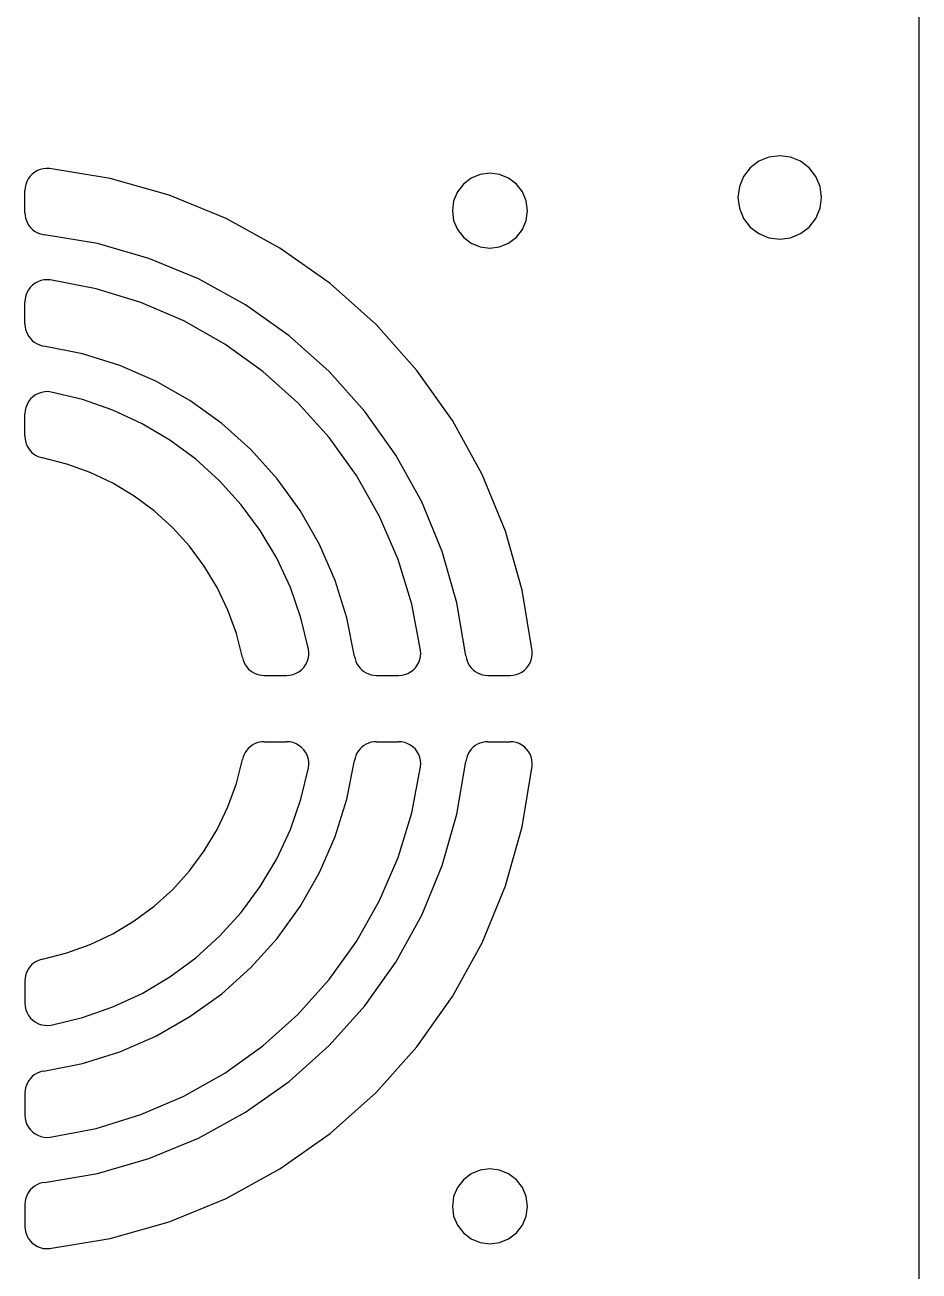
# Model space of a CAD drawing. Extents: x -1267 to 2080, y -21 to 4009.
# Drawn here: x -656.9 to -592.7, y 1481.2 to 1570.7 of the extents above; entities that cross this region are included whole.
import ezdxf

# ---------------------------------------------------------------- set-up
doc = ezdxf.new("R2010")
doc.units = 0
doc.layers.add('Layer0', color=7, linetype='Continuous', true_color=0xffffff)

msp = doc.modelspace()

# ---------------------------------------------------------------- linework, layer by layer
at = {"layer": 'Layer0'}
for p, q in [((-592.741, 1328.827, 0.045), (-592.741, 1977.827, 0.045)), ((-604.241, 1560.925, 0.045), (-604.862, 1560.448, 0.045)), ((-603.517, 1561.225, 0.045), (-604.241, 1560.925, 0.045)), ((-602.741, 1561.327, 0.045), (-603.517, 1561.225, 0.045)), ((-601.964, 1561.225, 0.045), (-602.741, 1561.327, 0.045)), ((-601.241, 1560.925, 0.045), (-601.964, 1561.225, 0.045)), ((-600.619, 1560.448, 0.045), (-601.241, 1560.925, 0.045)), ((-656.537, 1559.85, 0.045), (-656.668, 1559.671, 0.045)), ((-656.383, 1560.01, 0.045), (-656.537, 1559.85, 0.045)), ((-656.208, 1560.146, 0.045), (-656.383, 1560.01, 0.045)), ((-656.016, 1560.257, 0.045), (-656.208, 1560.146, 0.045)), ((-655.81, 1560.34, 0.045), (-656.016, 1560.257, 0.045)), ((-655.595, 1560.393, 0.045), (-655.81, 1560.34, 0.045)), ((-655.375, 1560.416, 0.045), (-655.595, 1560.393, 0.045)), ((-655.153, 1560.408, 0.045), (-655.375, 1560.416, 0.045)), ((-650.8, 1559.692, 0.045), (-655.153, 1560.408, 0.045)), ((-624.237, 1559.979, 0.045), (-624.887, 1559.71, 0.045)), ((-623.54, 1560.07, 0.045), (-624.237, 1559.979, 0.045)), ((-622.844, 1559.979, 0.045), (-623.54, 1560.07, 0.045)), ((-622.194, 1559.71, 0.045), (-622.844, 1559.979, 0.045)), ((-605.339, 1559.827, 0.045), (-605.639, 1559.104, 0.045)), ((-604.862, 1560.448, 0.045), (-605.339, 1559.827, 0.045)), ((-600.143, 1559.827, 0.045), (-600.619, 1560.448, 0.045)), ((-599.843, 1559.104, 0.045), (-600.143, 1559.827, 0.045)), ((-656.894, 1559.05, 0.045), (-656.909, 1558.829, 0.045)), ((-656.848, 1559.267, 0.045), (-656.894, 1559.05, 0.045)), ((-656.772, 1559.476, 0.045), (-656.848, 1559.267, 0.045)), ((-656.668, 1559.671, 0.045), (-656.772, 1559.476, 0.045)), ((-646.555, 1558.49, 0.045), (-650.8, 1559.692, 0.045)), ((-625.444, 1559.282, 0.045), (-625.872, 1558.724, 0.045)), ((-624.887, 1559.71, 0.045), (-625.444, 1559.282, 0.045)), ((-621.637, 1559.282, 0.045), (-622.194, 1559.71, 0.045)), ((-621.209, 1558.724, 0.045), (-621.637, 1559.282, 0.045)), ((-605.639, 1559.104, 0.045), (-605.741, 1558.327, 0.045)), ((-599.741, 1558.327, 0.045), (-599.843, 1559.104, 0.045)), ((-656.909, 1557.232, 0.045), (-656.909, 1558.829, 0.045)), ((-642.473, 1556.816, 0.045), (-646.555, 1558.49, 0.045)), ((-626.141, 1558.075, 0.045), (-626.233, 1557.378, 0.045)), ((-625.872, 1558.724, 0.045), (-626.141, 1558.075, 0.045)), ((-620.94, 1558.075, 0.045), (-621.209, 1558.724, 0.045)), ((-620.848, 1557.378, 0.045), (-620.94, 1558.075, 0.045)), ((-605.741, 1558.327, 0.045), (-605.639, 1557.551, 0.045)), ((-599.843, 1557.551, 0.045), (-599.741, 1558.327, 0.045)), ((-656.909, 1557.232, 0.045), (-656.897, 1557.04, 0.045)), ((-626.233, 1557.378, 0.045), (-626.141, 1556.681, 0.045)), ((-620.94, 1556.681, 0.045), (-620.848, 1557.378, 0.045)), ((-605.639, 1557.551, 0.045), (-605.339, 1556.827, 0.045)), ((-600.143, 1556.827, 0.045), (-599.843, 1557.551, 0.045)), ((-656.897, 1557.04, 0.045), (-656.862, 1556.85, 0.045)), ((-656.862, 1556.85, 0.045), (-656.805, 1556.666, 0.045)), ((-656.805, 1556.666, 0.045), (-656.725, 1556.49, 0.045)), ((-656.725, 1556.49, 0.045), (-656.624, 1556.325, 0.045)), ((-656.624, 1556.325, 0.045), (-656.505, 1556.174, 0.045)), ((-638.606, 1554.691, 0.045), (-642.473, 1556.816, 0.045)), ((-626.141, 1556.681, 0.045), (-625.872, 1556.032, 0.045)), ((-621.209, 1556.032, 0.045), (-620.94, 1556.681, 0.045)), ((-605.339, 1556.827, 0.045), (-604.862, 1556.206, 0.045)), ((-604.862, 1556.206, 0.045), (-604.241, 1555.729, 0.045)), ((-601.241, 1555.729, 0.045), (-600.619, 1556.206, 0.045)), ((-600.619, 1556.206, 0.045), (-600.143, 1556.827, 0.045)), ((-656.505, 1556.174, 0.045), (-656.368, 1556.038, 0.045)), ((-656.368, 1556.038, 0.045), (-656.215, 1555.92, 0.045)), ((-656.215, 1555.92, 0.045), (-656.049, 1555.821, 0.045)), ((-656.049, 1555.821, 0.045), (-655.872, 1555.743, 0.045)), ((-655.872, 1555.743, 0.045), (-655.688, 1555.688, 0.045)), ((-655.688, 1555.688, 0.045), (-655.498, 1555.655, 0.045)), ((-651.705, 1555.015, 0.045), (-655.498, 1555.655, 0.045)), ((-625.872, 1556.032, 0.045), (-625.444, 1555.474, 0.045)), ((-625.444, 1555.474, 0.045), (-624.887, 1555.046, 0.045)), ((-622.194, 1555.046, 0.045), (-621.637, 1555.474, 0.045)), ((-621.637, 1555.474, 0.045), (-621.209, 1556.032, 0.045)), ((-604.241, 1555.729, 0.045), (-603.517, 1555.429, 0.045)), ((-603.517, 1555.429, 0.045), (-602.741, 1555.327, 0.045)), ((-602.741, 1555.327, 0.045), (-601.964, 1555.429, 0.045)), ((-601.964, 1555.429, 0.045), (-601.241, 1555.729, 0.045)), ((-648.008, 1553.953, 0.045), (-651.705, 1555.015, 0.045)), ((-635.004, 1552.143, 0.045), (-638.606, 1554.691, 0.045)), ((-624.887, 1555.046, 0.045), (-624.237, 1554.777, 0.045)), ((-624.237, 1554.777, 0.045), (-623.54, 1554.685, 0.045)), ((-623.54, 1554.685, 0.045), (-622.844, 1554.777, 0.045)), ((-622.844, 1554.777, 0.045), (-622.194, 1555.046, 0.045)), ((-644.454, 1552.484, 0.045), (-648.008, 1553.953, 0.045)), ((-656.525, 1551.87, 0.045), (-656.659, 1551.689, 0.045)), ((-656.366, 1552.03, 0.045), (-656.525, 1551.87, 0.045)), ((-656.186, 1552.166, 0.045), (-656.366, 1552.03, 0.045)), ((-655.989, 1552.275, 0.045), (-656.186, 1552.166, 0.045)), ((-655.778, 1552.355, 0.045), (-655.989, 1552.275, 0.045)), ((-655.558, 1552.404, 0.045), (-655.778, 1552.355, 0.045)), ((-655.333, 1552.422, 0.045), (-655.558, 1552.404, 0.045)), ((-655.108, 1552.408, 0.045), (-655.333, 1552.422, 0.045)), ((-651.803, 1551.774, 0.045), (-655.108, 1552.408, 0.045)), ((-648.586, 1550.788, 0.045), (-651.803, 1551.774, 0.045)), ((-641.086, 1550.625, 0.045), (-644.454, 1552.484, 0.045)), ((-631.713, 1549.205, 0.045), (-635.004, 1552.143, 0.045)), ((-656.893, 1551.059, 0.045), (-656.909, 1550.834, 0.045)), ((-656.909, 1549.232, 0.045), (-656.909, 1550.834, 0.045)), ((-656.845, 1551.28, 0.045), (-656.893, 1551.059, 0.045)), ((-656.767, 1551.491, 0.045), (-656.845, 1551.28, 0.045)), ((-656.659, 1551.689, 0.045), (-656.767, 1551.491, 0.045)), ((-645.494, 1549.458, 0.045), (-648.586, 1550.788, 0.045)), ((-637.949, 1548.4, 0.045), (-641.086, 1550.625, 0.045)), ((-656.909, 1549.232, 0.045), (-656.898, 1549.043, 0.045)), ((-642.564, 1547.803, 0.045), (-645.494, 1549.458, 0.045)), ((-628.775, 1545.914, 0.045), (-631.713, 1549.205, 0.045)), ((-656.898, 1549.043, 0.045), (-656.864, 1548.857, 0.045)), ((-656.864, 1548.857, 0.045), (-656.809, 1548.677, 0.045)), ((-656.809, 1548.677, 0.045), (-656.733, 1548.504, 0.045)), ((-656.733, 1548.504, 0.045), (-656.636, 1548.342, 0.045)), ((-656.636, 1548.342, 0.045), (-656.521, 1548.192, 0.045)), ((-656.521, 1548.192, 0.045), (-656.39, 1548.057, 0.045)), ((-635.081, 1545.837, 0.045), (-637.949, 1548.4, 0.045)), ((-656.39, 1548.057, 0.045), (-656.243, 1547.938, 0.045)), ((-656.243, 1547.938, 0.045), (-656.082, 1547.838, 0.045)), ((-656.082, 1547.838, 0.045), (-655.912, 1547.758, 0.045)), ((-655.912, 1547.758, 0.045), (-655.733, 1547.698, 0.045)), ((-655.733, 1547.698, 0.045), (-655.548, 1547.66, 0.045)), ((-652.786, 1547.111, 0.045), (-655.548, 1547.66, 0.045)), ((-639.831, 1545.84, 0.045), (-642.564, 1547.803, 0.045)), ((-650.1, 1546.27, 0.045), (-652.786, 1547.111, 0.045)), ((-647.518, 1545.146, 0.045), (-650.1, 1546.27, 0.045)), ((-637.326, 1543.592, 0.045), (-639.831, 1545.84, 0.045)), ((-632.518, 1542.969, 0.045), (-635.081, 1545.837, 0.045)), ((-626.227, 1542.312, 0.045), (-628.775, 1545.914, 0.045)), ((-645.072, 1543.753, 0.045), (-647.518, 1545.146, 0.045)), ((-656.503, 1543.857, 0.045), (-656.645, 1543.674, 0.045)), ((-656.336, 1544.018, 0.045), (-656.503, 1543.857, 0.045)), ((-656.147, 1544.153, 0.045), (-656.336, 1544.018, 0.045)), ((-655.94, 1544.259, 0.045), (-656.147, 1544.153, 0.045)), ((-655.72, 1544.333, 0.045), (-655.94, 1544.259, 0.045)), ((-655.492, 1544.375, 0.045), (-655.72, 1544.333, 0.045)), ((-655.26, 1544.383, 0.045), (-655.492, 1544.375, 0.045)), ((-655.029, 1544.357, 0.045), (-655.26, 1544.383, 0.045)), ((-652.781, 1543.818, 0.045), (-655.029, 1544.357, 0.045)), ((-650.598, 1543.057, 0.045), (-652.781, 1543.818, 0.045)), ((-642.788, 1542.106, 0.045), (-645.072, 1543.753, 0.045)), ((-656.892, 1543.028, 0.045), (-656.909, 1542.797, 0.045)), ((-656.909, 1541.179, 0.045), (-656.909, 1542.797, 0.045)), ((-656.842, 1543.255, 0.045), (-656.892, 1543.028, 0.045)), ((-656.759, 1543.471, 0.045), (-656.842, 1543.255, 0.045)), ((-656.645, 1543.674, 0.045), (-656.759, 1543.471, 0.045)), ((-648.502, 1542.082, 0.045), (-650.598, 1543.057, 0.045)), ((-635.079, 1541.087, 0.045), (-637.326, 1543.592, 0.045)), ((-630.293, 1539.832, 0.045), (-632.518, 1542.969, 0.045)), ((-646.514, 1540.903, 0.045), (-648.502, 1542.082, 0.045)), ((-640.694, 1540.225, 0.045), (-642.788, 1542.106, 0.045)), ((-624.103, 1538.445, 0.045), (-626.227, 1542.312, 0.045)), ((-656.909, 1541.179, 0.045), (-656.899, 1540.998, 0.045)), ((-656.899, 1540.998, 0.045), (-656.868, 1540.82, 0.045)), ((-633.116, 1538.354, 0.045), (-635.079, 1541.087, 0.045)), ((-656.868, 1540.82, 0.045), (-656.817, 1540.646, 0.045)), ((-656.817, 1540.646, 0.045), (-656.746, 1540.479, 0.045)), ((-656.746, 1540.479, 0.045), (-656.657, 1540.321, 0.045)), ((-656.657, 1540.321, 0.045), (-656.551, 1540.174, 0.045)), ((-656.551, 1540.174, 0.045), (-656.428, 1540.041, 0.045)), ((-644.653, 1539.531, 0.045), (-646.514, 1540.903, 0.045)), ((-638.812, 1538.13, 0.045), (-640.694, 1540.225, 0.045)), ((-656.428, 1540.041, 0.045), (-656.291, 1539.922, 0.045)), ((-656.291, 1539.922, 0.045), (-656.142, 1539.82, 0.045)), ((-656.142, 1539.82, 0.045), (-655.982, 1539.735, 0.045)), ((-655.982, 1539.735, 0.045), (-655.813, 1539.669, 0.045)), ((-655.813, 1539.669, 0.045), (-655.637, 1539.623, 0.045)), ((-653.903, 1539.182, 0.045), (-655.637, 1539.623, 0.045)), ((-642.939, 1537.98, 0.045), (-644.653, 1539.531, 0.045)), ((-628.435, 1536.465, 0.045), (-630.293, 1539.832, 0.045)), ((-652.219, 1538.574, 0.045), (-653.903, 1539.182, 0.045)), ((-650.603, 1537.805, 0.045), (-652.219, 1538.574, 0.045)), ((-631.46, 1535.424, 0.045), (-633.116, 1538.354, 0.045)), ((-622.428, 1534.363, 0.045), (-624.103, 1538.445, 0.045)), ((-649.069, 1536.882, 0.045), (-650.603, 1537.805, 0.045)), ((-641.388, 1536.265, 0.045), (-642.939, 1537.98, 0.045)), ((-637.165, 1535.847, 0.045), (-638.812, 1538.13, 0.045)), ((-647.632, 1535.815, 0.045), (-649.069, 1536.882, 0.045)), ((-646.306, 1534.612, 0.045), (-647.632, 1535.815, 0.045)), ((-640.016, 1534.405, 0.045), (-641.388, 1536.265, 0.045)), ((-635.772, 1533.4, 0.045), (-637.165, 1535.847, 0.045)), ((-626.965, 1532.91, 0.045), (-628.435, 1536.465, 0.045)), ((-630.131, 1532.333, 0.045), (-631.46, 1535.424, 0.045)), ((-645.104, 1533.286, 0.045), (-646.306, 1534.612, 0.045)), ((-638.836, 1532.416, 0.045), (-640.016, 1534.405, 0.045)), ((-621.226, 1530.119, 0.045), (-622.428, 1534.363, 0.045)), ((-644.036, 1531.849, 0.045), (-645.104, 1533.286, 0.045)), ((-634.649, 1530.819, 0.045), (-635.772, 1533.4, 0.045)), ((-637.861, 1530.32, 0.045), (-638.836, 1532.416, 0.045)), ((-629.144, 1529.116, 0.045), (-630.131, 1532.333, 0.045)), ((-625.904, 1529.213, 0.045), (-626.965, 1532.91, 0.045)), ((-643.113, 1530.316, 0.045), (-644.036, 1531.849, 0.045)), ((-642.344, 1528.699, 0.045), (-643.113, 1530.316, 0.045)), ((-637.1, 1528.137, 0.045), (-637.861, 1530.32, 0.045)), ((-633.807, 1528.132, 0.045), (-634.649, 1530.819, 0.045)), ((-620.51, 1525.765, 0.045), (-621.226, 1530.119, 0.045)), ((-641.736, 1527.016, 0.045), (-642.344, 1528.699, 0.045)), ((-628.511, 1525.81, 0.045), (-629.144, 1529.116, 0.045)), ((-625.264, 1525.421, 0.045), (-625.904, 1529.213, 0.045)), ((-636.561, 1525.889, 0.045), (-637.1, 1528.137, 0.045)), ((-633.258, 1525.371, 0.045), (-633.807, 1528.132, 0.045)), ((-641.295, 1525.281, 0.045), (-641.736, 1527.016, 0.045)), ((-636.535, 1525.658, 0.045), (-636.561, 1525.889, 0.045)), ((-628.496, 1525.585, 0.045), (-628.511, 1525.81, 0.045)), ((-641.295, 1525.281, 0.045), (-641.249, 1525.106, 0.045)), ((-641.249, 1525.106, 0.045), (-641.183, 1524.937, 0.045)), ((-641.183, 1524.937, 0.045), (-641.098, 1524.776, 0.045)), ((-636.765, 1524.772, 0.045), (-636.66, 1524.978, 0.045)), ((-636.66, 1524.978, 0.045), (-636.585, 1525.198, 0.045)), ((-636.585, 1525.198, 0.045), (-636.543, 1525.427, 0.045)), ((-636.543, 1525.427, 0.045), (-636.535, 1525.658, 0.045)), ((-633.258, 1525.371, 0.045), (-633.22, 1525.186, 0.045)), ((-633.22, 1525.186, 0.045), (-633.161, 1525.007, 0.045)), ((-633.161, 1525.007, 0.045), (-633.08, 1524.836, 0.045)), ((-628.752, 1524.732, 0.045), (-628.643, 1524.93, 0.045)), ((-628.643, 1524.93, 0.045), (-628.563, 1525.141, 0.045)), ((-628.563, 1525.141, 0.045), (-628.514, 1525.361, 0.045)), ((-628.514, 1525.361, 0.045), (-628.496, 1525.585, 0.045)), ((-625.264, 1525.421, 0.045), (-625.231, 1525.231, 0.045)), ((-625.231, 1525.231, 0.045), (-625.175, 1525.046, 0.045)), ((-625.175, 1525.046, 0.045), (-625.097, 1524.869, 0.045)), ((-620.772, 1524.71, 0.045), (-620.661, 1524.902, 0.045)), ((-620.661, 1524.902, 0.045), (-620.579, 1525.108, 0.045)), ((-620.579, 1525.108, 0.045), (-620.525, 1525.323, 0.045)), ((-620.525, 1525.323, 0.045), (-620.502, 1525.543, 0.045)), ((-620.502, 1525.543, 0.045), (-620.51, 1525.765, 0.045)), ((-641.098, 1524.776, 0.045), (-640.996, 1524.627, 0.045)), ((-640.996, 1524.627, 0.045), (-640.877, 1524.49, 0.045)), ((-640.877, 1524.49, 0.045), (-640.744, 1524.367, 0.045)), ((-640.744, 1524.367, 0.045), (-640.597, 1524.261, 0.045)), ((-640.597, 1524.261, 0.045), (-640.439, 1524.172, 0.045)), ((-640.439, 1524.172, 0.045), (-640.273, 1524.101, 0.045)), ((-640.273, 1524.101, 0.045), (-640.099, 1524.05, 0.045)), ((-640.099, 1524.05, 0.045), (-639.92, 1524.019, 0.045)), ((-639.92, 1524.019, 0.045), (-639.739, 1524.009, 0.045)), ((-639.739, 1524.009, 0.045), (-638.122, 1524.009, 0.045)), ((-638.122, 1524.009, 0.045), (-637.89, 1524.026, 0.045)), ((-637.89, 1524.026, 0.045), (-637.664, 1524.077, 0.045)), ((-637.664, 1524.077, 0.045), (-637.447, 1524.16, 0.045)), ((-637.447, 1524.16, 0.045), (-637.245, 1524.273, 0.045)), ((-637.245, 1524.273, 0.045), (-637.061, 1524.415, 0.045)), ((-637.061, 1524.415, 0.045), (-636.9, 1524.583, 0.045)), ((-636.9, 1524.583, 0.045), (-636.765, 1524.772, 0.045)), ((-633.08, 1524.836, 0.045), (-632.98, 1524.676, 0.045)), ((-632.98, 1524.676, 0.045), (-632.861, 1524.529, 0.045)), ((-632.861, 1524.529, 0.045), (-632.726, 1524.397, 0.045)), ((-632.726, 1524.397, 0.045), (-632.577, 1524.282, 0.045)), ((-632.577, 1524.282, 0.045), (-632.414, 1524.186, 0.045)), ((-632.414, 1524.186, 0.045), (-632.242, 1524.109, 0.045)), ((-632.242, 1524.109, 0.045), (-632.061, 1524.054, 0.045)), ((-632.061, 1524.054, 0.045), (-631.875, 1524.02, 0.045)), ((-631.875, 1524.02, 0.045), (-631.687, 1524.009, 0.045)), ((-631.687, 1524.009, 0.045), (-630.084, 1524.009, 0.045)), ((-630.084, 1524.009, 0.045), (-629.859, 1524.025, 0.045)), ((-629.859, 1524.025, 0.045), (-629.639, 1524.073, 0.045)), ((-629.639, 1524.073, 0.045), (-629.427, 1524.151, 0.045)), ((-629.427, 1524.151, 0.045), (-629.229, 1524.259, 0.045)), ((-629.229, 1524.259, 0.045), (-629.048, 1524.394, 0.045)), ((-629.048, 1524.394, 0.045), (-628.888, 1524.552, 0.045)), ((-628.888, 1524.552, 0.045), (-628.752, 1524.732, 0.045)), ((-625.097, 1524.869, 0.045), (-624.998, 1524.703, 0.045)), ((-624.998, 1524.703, 0.045), (-624.88, 1524.551, 0.045)), ((-624.88, 1524.551, 0.045), (-624.744, 1524.414, 0.045)), ((-624.744, 1524.414, 0.045), (-624.593, 1524.294, 0.045)), ((-624.593, 1524.294, 0.045), (-624.428, 1524.193, 0.045)), ((-624.428, 1524.193, 0.045), (-624.253, 1524.114, 0.045)), ((-624.253, 1524.114, 0.045), (-624.068, 1524.056, 0.045)), ((-624.068, 1524.056, 0.045), (-623.879, 1524.021, 0.045)), ((-623.879, 1524.021, 0.045), (-623.686, 1524.009, 0.045)), ((-623.686, 1524.009, 0.045), (-622.089, 1524.009, 0.045)), ((-622.089, 1524.009, 0.045), (-621.868, 1524.025, 0.045)), ((-621.868, 1524.025, 0.045), (-621.651, 1524.071, 0.045)), ((-621.651, 1524.071, 0.045), (-621.443, 1524.147, 0.045)), ((-621.443, 1524.147, 0.045), (-621.247, 1524.251, 0.045)), ((-621.247, 1524.251, 0.045), (-621.068, 1524.381, 0.045)), ((-621.068, 1524.381, 0.045), (-620.908, 1524.535, 0.045)), ((-620.908, 1524.535, 0.045), (-620.772, 1524.71, 0.045)), ((-640.996, 1518.629, 0.045), (-641.098, 1518.479, 0.045)), ((-640.877, 1518.766, 0.045), (-640.996, 1518.629, 0.045)), ((-640.744, 1518.888, 0.045), (-640.877, 1518.766, 0.045)), ((-640.597, 1518.995, 0.045), (-640.744, 1518.888, 0.045)), ((-640.439, 1519.084, 0.045), (-640.597, 1518.995, 0.045)), ((-640.273, 1519.154, 0.045), (-640.439, 1519.084, 0.045)), ((-640.099, 1519.205, 0.045), (-640.273, 1519.154, 0.045)), ((-639.92, 1519.236, 0.045), (-640.099, 1519.205, 0.045)), ((-639.739, 1519.247, 0.045), (-639.92, 1519.236, 0.045)), ((-639.739, 1519.247, 0.045), (-638.122, 1519.247, 0.045)), ((-637.89, 1519.23, 0.045), (-638.122, 1519.247, 0.045)), ((-637.664, 1519.179, 0.045), (-637.89, 1519.23, 0.045)), ((-637.447, 1519.096, 0.045), (-637.664, 1519.179, 0.045)), ((-637.245, 1518.982, 0.045), (-637.447, 1519.096, 0.045)), ((-637.061, 1518.84, 0.045), (-637.245, 1518.982, 0.045)), ((-636.9, 1518.673, 0.045), (-637.061, 1518.84, 0.045)), ((-636.765, 1518.484, 0.045), (-636.9, 1518.673, 0.045)), ((-632.861, 1518.727, 0.045), (-632.98, 1518.58, 0.045)), ((-632.726, 1518.859, 0.045), (-632.861, 1518.727, 0.045)), ((-632.577, 1518.974, 0.045), (-632.726, 1518.859, 0.045)), ((-632.414, 1519.07, 0.045), (-632.577, 1518.974, 0.045)), ((-632.242, 1519.147, 0.045), (-632.414, 1519.07, 0.045)), ((-632.061, 1519.202, 0.045), (-632.242, 1519.147, 0.045)), ((-631.875, 1519.235, 0.045), (-632.061, 1519.202, 0.045)), ((-631.687, 1519.247, 0.045), (-631.875, 1519.235, 0.045)), ((-631.687, 1519.247, 0.045), (-630.084, 1519.247, 0.045)), ((-629.859, 1519.231, 0.045), (-630.084, 1519.247, 0.045)), ((-629.639, 1519.183, 0.045), (-629.859, 1519.231, 0.045)), ((-629.427, 1519.104, 0.045), (-629.639, 1519.183, 0.045)), ((-629.229, 1518.997, 0.045), (-629.427, 1519.104, 0.045)), ((-629.048, 1518.862, 0.045), (-629.229, 1518.997, 0.045)), ((-628.888, 1518.703, 0.045), (-629.048, 1518.862, 0.045)), ((-628.752, 1518.523, 0.045), (-628.888, 1518.703, 0.045)), ((-624.88, 1518.705, 0.045), (-624.998, 1518.552, 0.045)), ((-624.744, 1518.842, 0.045), (-624.88, 1518.705, 0.045)), ((-624.593, 1518.962, 0.045), (-624.744, 1518.842, 0.045)), ((-624.428, 1519.062, 0.045), (-624.593, 1518.962, 0.045)), ((-624.253, 1519.142, 0.045), (-624.428, 1519.062, 0.045)), ((-624.068, 1519.2, 0.045), (-624.253, 1519.142, 0.045)), ((-623.879, 1519.235, 0.045), (-624.068, 1519.2, 0.045)), ((-623.686, 1519.247, 0.045), (-623.879, 1519.235, 0.045)), ((-623.686, 1519.247, 0.045), (-622.089, 1519.247, 0.045)), ((-621.868, 1519.231, 0.045), (-622.089, 1519.247, 0.045)), ((-621.651, 1519.185, 0.045), (-621.868, 1519.231, 0.045)), ((-621.443, 1519.109, 0.045), (-621.651, 1519.185, 0.045)), ((-621.247, 1519.005, 0.045), (-621.443, 1519.109, 0.045)), ((-621.068, 1518.875, 0.045), (-621.247, 1519.005, 0.045)), ((-620.908, 1518.72, 0.045), (-621.068, 1518.875, 0.045)), ((-620.772, 1518.546, 0.045), (-620.908, 1518.72, 0.045)), ((-641.736, 1516.24, 0.045), (-641.295, 1517.975, 0.045)), ((-641.249, 1518.15, 0.045), (-641.295, 1517.975, 0.045)), ((-641.183, 1518.319, 0.045), (-641.249, 1518.15, 0.045)), ((-641.098, 1518.479, 0.045), (-641.183, 1518.319, 0.045)), ((-636.66, 1518.277, 0.045), (-636.765, 1518.484, 0.045)), ((-636.585, 1518.058, 0.045), (-636.66, 1518.277, 0.045)), ((-636.543, 1517.829, 0.045), (-636.585, 1518.058, 0.045)), ((-636.535, 1517.597, 0.045), (-636.543, 1517.829, 0.045)), ((-633.807, 1515.124, 0.045), (-633.258, 1517.885, 0.045)), ((-633.22, 1518.07, 0.045), (-633.258, 1517.885, 0.045)), ((-633.161, 1518.249, 0.045), (-633.22, 1518.07, 0.045)), ((-633.08, 1518.42, 0.045), (-633.161, 1518.249, 0.045)), ((-632.98, 1518.58, 0.045), (-633.08, 1518.42, 0.045)), ((-628.643, 1518.326, 0.045), (-628.752, 1518.523, 0.045)), ((-628.563, 1518.115, 0.045), (-628.643, 1518.326, 0.045)), ((-628.514, 1517.895, 0.045), (-628.563, 1518.115, 0.045)), ((-628.496, 1517.67, 0.045), (-628.514, 1517.895, 0.045)), ((-625.904, 1514.042, 0.045), (-625.264, 1517.835, 0.045)), ((-625.231, 1518.025, 0.045), (-625.264, 1517.835, 0.045)), ((-625.175, 1518.21, 0.045), (-625.231, 1518.025, 0.045)), ((-625.097, 1518.386, 0.045), (-625.175, 1518.21, 0.045)), ((-624.998, 1518.552, 0.045), (-625.097, 1518.386, 0.045)), ((-620.661, 1518.354, 0.045), (-620.772, 1518.546, 0.045)), ((-620.579, 1518.148, 0.045), (-620.661, 1518.354, 0.045)), ((-620.525, 1517.933, 0.045), (-620.579, 1518.148, 0.045)), ((-620.502, 1517.712, 0.045), (-620.525, 1517.933, 0.045)), ((-637.1, 1515.119, 0.045), (-636.561, 1517.367, 0.045)), ((-636.561, 1517.367, 0.045), (-636.535, 1517.597, 0.045)), ((-629.144, 1514.14, 0.045), (-628.511, 1517.445, 0.045)), ((-628.511, 1517.445, 0.045), (-628.496, 1517.67, 0.045)), ((-621.226, 1513.137, 0.045), (-620.51, 1517.491, 0.045)), ((-620.51, 1517.491, 0.045), (-620.502, 1517.712, 0.045)), ((-642.344, 1514.557, 0.045), (-641.736, 1516.24, 0.045)), ((-637.861, 1512.935, 0.045), (-637.1, 1515.119, 0.045)), ((-634.649, 1512.437, 0.045), (-633.807, 1515.124, 0.045)), ((-643.113, 1512.94, 0.045), (-642.344, 1514.557, 0.045)), ((-630.131, 1510.923, 0.045), (-629.144, 1514.14, 0.045)), ((-626.965, 1510.346, 0.045), (-625.904, 1514.042, 0.045)), ((-644.036, 1511.406, 0.045), (-643.113, 1512.94, 0.045)), ((-638.836, 1510.839, 0.045), (-637.861, 1512.935, 0.045)), ((-635.772, 1509.856, 0.045), (-634.649, 1512.437, 0.045)), ((-622.428, 1508.892, 0.045), (-621.226, 1513.137, 0.045)), ((-645.104, 1509.97, 0.045), (-644.036, 1511.406, 0.045)), ((-640.016, 1508.851, 0.045), (-638.836, 1510.839, 0.045)), ((-631.46, 1507.831, 0.045), (-630.131, 1510.923, 0.045)), ((-646.306, 1508.644, 0.045), (-645.104, 1509.97, 0.045)), ((-637.165, 1507.409, 0.045), (-635.772, 1509.856, 0.045)), ((-628.435, 1506.791, 0.045), (-626.965, 1510.346, 0.045)), ((-641.388, 1506.99, 0.045), (-640.016, 1508.851, 0.045)), ((-624.103, 1504.81, 0.045), (-622.428, 1508.892, 0.045)), ((-647.632, 1507.441, 0.045), (-646.306, 1508.644, 0.045)), ((-649.069, 1506.373, 0.045), (-647.632, 1507.441, 0.045)), ((-642.939, 1505.276, 0.045), (-641.388, 1506.99, 0.045)), ((-638.812, 1505.125, 0.045), (-637.165, 1507.409, 0.045)), ((-633.116, 1504.902, 0.045), (-631.46, 1507.831, 0.045)), ((-650.603, 1505.451, 0.045), (-649.069, 1506.373, 0.045)), ((-630.293, 1503.424, 0.045), (-628.435, 1506.791, 0.045)), ((-652.219, 1504.682, 0.045), (-650.603, 1505.451, 0.045)), ((-644.653, 1503.725, 0.045), (-642.939, 1505.276, 0.045)), ((-653.903, 1504.074, 0.045), (-652.219, 1504.682, 0.045)), ((-640.694, 1503.031, 0.045), (-638.812, 1505.125, 0.045)), ((-635.079, 1502.168, 0.045), (-633.116, 1504.902, 0.045)), ((-626.227, 1500.944, 0.045), (-624.103, 1504.81, 0.045)), ((-656.142, 1503.436, 0.045), (-656.291, 1503.334, 0.045)), ((-655.982, 1503.52, 0.045), (-656.142, 1503.436, 0.045)), ((-655.813, 1503.586, 0.045), (-655.982, 1503.52, 0.045)), ((-655.637, 1503.632, 0.045), (-655.813, 1503.586, 0.045)), ((-655.637, 1503.632, 0.045), (-653.903, 1504.074, 0.045)), ((-646.514, 1502.353, 0.045), (-644.653, 1503.725, 0.045)), ((-632.518, 1500.286, 0.045), (-630.293, 1503.424, 0.045)), ((-656.817, 1502.61, 0.045), (-656.868, 1502.436, 0.045)), ((-656.746, 1502.777, 0.045), (-656.817, 1502.61, 0.045)), ((-656.657, 1502.935, 0.045), (-656.746, 1502.777, 0.045)), ((-656.551, 1503.081, 0.045), (-656.657, 1502.935, 0.045)), ((-656.428, 1503.215, 0.045), (-656.551, 1503.081, 0.045)), ((-656.291, 1503.334, 0.045), (-656.428, 1503.215, 0.045)), ((-642.788, 1501.15, 0.045), (-640.694, 1503.031, 0.045)), ((-656.899, 1502.258, 0.045), (-656.909, 1502.077, 0.045)), ((-656.909, 1502.077, 0.045), (-656.909, 1500.459, 0.045)), ((-656.868, 1502.436, 0.045), (-656.899, 1502.258, 0.045)), ((-648.502, 1501.174, 0.045), (-646.514, 1502.353, 0.045)), ((-637.326, 1499.663, 0.045), (-635.079, 1502.168, 0.045)), ((-650.598, 1500.199, 0.045), (-648.502, 1501.174, 0.045)), ((-645.072, 1499.503, 0.045), (-642.788, 1501.15, 0.045)), ((-628.775, 1497.342, 0.045), (-626.227, 1500.944, 0.045)), ((-656.909, 1500.459, 0.045), (-656.892, 1500.228, 0.045)), ((-656.892, 1500.228, 0.045), (-656.842, 1500.001, 0.045)), ((-656.842, 1500.001, 0.045), (-656.759, 1499.784, 0.045)), ((-652.781, 1499.438, 0.045), (-650.598, 1500.199, 0.045)), ((-635.081, 1497.418, 0.045), (-632.518, 1500.286, 0.045)), ((-656.759, 1499.784, 0.045), (-656.645, 1499.582, 0.045)), ((-656.645, 1499.582, 0.045), (-656.503, 1499.399, 0.045)), ((-656.503, 1499.399, 0.045), (-656.336, 1499.238, 0.045)), ((-656.336, 1499.238, 0.045), (-656.147, 1499.103, 0.045)), ((-656.147, 1499.103, 0.045), (-655.94, 1498.997, 0.045)), ((-655.94, 1498.997, 0.045), (-655.72, 1498.923, 0.045)), ((-655.029, 1498.899, 0.045), (-652.781, 1499.438, 0.045)), ((-647.518, 1498.11, 0.045), (-645.072, 1499.503, 0.045)), ((-639.831, 1497.416, 0.045), (-637.326, 1499.663, 0.045)), ((-655.72, 1498.923, 0.045), (-655.492, 1498.881, 0.045)), ((-655.492, 1498.881, 0.045), (-655.26, 1498.873, 0.045)), ((-655.26, 1498.873, 0.045), (-655.029, 1498.899, 0.045)), ((-650.1, 1496.986, 0.045), (-647.518, 1498.11, 0.045)), ((-642.564, 1495.453, 0.045), (-639.831, 1497.416, 0.045)), ((-637.949, 1494.856, 0.045), (-635.081, 1497.418, 0.045)), ((-631.713, 1494.051, 0.045), (-628.775, 1497.342, 0.045)), ((-652.786, 1496.145, 0.045), (-650.1, 1496.986, 0.045)), ((-656.082, 1495.418, 0.045), (-656.243, 1495.317, 0.045)), ((-655.912, 1495.498, 0.045), (-656.082, 1495.418, 0.045)), ((-655.733, 1495.558, 0.045), (-655.912, 1495.498, 0.045)), ((-655.548, 1495.596, 0.045), (-655.733, 1495.558, 0.045)), ((-655.548, 1495.596, 0.045), (-652.786, 1496.145, 0.045)), ((-645.494, 1493.797, 0.045), (-642.564, 1495.453, 0.045)), ((-656.809, 1494.579, 0.045), (-656.864, 1494.398, 0.045)), ((-656.733, 1494.752, 0.045), (-656.809, 1494.579, 0.045)), ((-656.636, 1494.914, 0.045), (-656.733, 1494.752, 0.045)), ((-656.521, 1495.064, 0.045), (-656.636, 1494.914, 0.045)), ((-656.39, 1495.199, 0.045), (-656.521, 1495.064, 0.045)), ((-656.243, 1495.317, 0.045), (-656.39, 1495.199, 0.045)), ((-641.086, 1492.631, 0.045), (-637.949, 1494.856, 0.045)), ((-656.898, 1494.213, 0.045), (-656.909, 1494.024, 0.045)), ((-656.909, 1494.024, 0.045), (-656.909, 1492.421, 0.045)), ((-656.864, 1494.398, 0.045), (-656.898, 1494.213, 0.045)), ((-648.586, 1492.468, 0.045), (-645.494, 1493.797, 0.045)), ((-635.004, 1491.112, 0.045), (-631.713, 1494.051, 0.045)), ((-656.909, 1492.421, 0.045), (-656.893, 1492.196, 0.045)), ((-656.893, 1492.196, 0.045), (-656.845, 1491.976, 0.045)), ((-656.845, 1491.976, 0.045), (-656.767, 1491.765, 0.045)), ((-651.803, 1491.481, 0.045), (-648.586, 1492.468, 0.045)), ((-644.454, 1490.772, 0.045), (-641.086, 1492.631, 0.045)), ((-656.767, 1491.765, 0.045), (-656.659, 1491.566, 0.045)), ((-656.659, 1491.566, 0.045), (-656.525, 1491.386, 0.045)), ((-656.525, 1491.386, 0.045), (-656.366, 1491.226, 0.045)), ((-656.366, 1491.226, 0.045), (-656.186, 1491.09, 0.045)), ((-656.186, 1491.09, 0.045), (-655.989, 1490.981, 0.045)), ((-655.989, 1490.981, 0.045), (-655.778, 1490.901, 0.045)), ((-655.778, 1490.901, 0.045), (-655.558, 1490.851, 0.045)), ((-655.108, 1490.848, 0.045), (-651.803, 1491.481, 0.045)), ((-638.606, 1488.565, 0.045), (-635.004, 1491.112, 0.045)), ((-655.558, 1490.851, 0.045), (-655.333, 1490.834, 0.045)), ((-655.333, 1490.834, 0.045), (-655.108, 1490.848, 0.045)), ((-648.008, 1489.303, 0.045), (-644.454, 1490.772, 0.045)), ((-651.705, 1488.241, 0.045), (-648.008, 1489.303, 0.045)), ((-655.498, 1487.601, 0.045), (-651.705, 1488.241, 0.045)), ((-642.473, 1486.44, 0.045), (-638.606, 1488.565, 0.045)), ((-624.887, 1488.21, 0.045), (-625.444, 1487.782, 0.045)), ((-624.237, 1488.479, 0.045), (-624.887, 1488.21, 0.045)), ((-623.54, 1488.57, 0.045), (-624.237, 1488.479, 0.045)), ((-622.844, 1488.479, 0.045), (-623.54, 1488.57, 0.045)), ((-622.194, 1488.21, 0.045), (-622.844, 1488.479, 0.045)), ((-621.637, 1487.782, 0.045), (-622.194, 1488.21, 0.045)), ((-656.215, 1487.336, 0.045), (-656.368, 1487.218, 0.045)), ((-656.049, 1487.434, 0.045), (-656.215, 1487.336, 0.045)), ((-655.872, 1487.512, 0.045), (-656.049, 1487.434, 0.045)), ((-655.688, 1487.568, 0.045), (-655.872, 1487.512, 0.045)), ((-655.498, 1487.601, 0.045), (-655.688, 1487.568, 0.045)), ((-625.444, 1487.782, 0.045), (-625.872, 1487.224, 0.045)), ((-621.209, 1487.224, 0.045), (-621.637, 1487.782, 0.045)), ((-656.862, 1486.406, 0.045), (-656.897, 1486.216, 0.045)), ((-656.805, 1486.59, 0.045), (-656.862, 1486.406, 0.045)), ((-656.725, 1486.766, 0.045), (-656.805, 1486.59, 0.045)), ((-656.624, 1486.931, 0.045), (-656.725, 1486.766, 0.045)), ((-656.505, 1487.082, 0.045), (-656.624, 1486.931, 0.045)), ((-656.368, 1487.218, 0.045), (-656.505, 1487.082, 0.045)), ((-646.555, 1484.766, 0.045), (-642.473, 1486.44, 0.045)), ((-626.141, 1486.575, 0.045), (-626.233, 1485.878, 0.045)), ((-625.872, 1487.224, 0.045), (-626.141, 1486.575, 0.045)), ((-620.94, 1486.575, 0.045), (-621.209, 1487.224, 0.045)), ((-620.848, 1485.878, 0.045), (-620.94, 1486.575, 0.045)), ((-656.897, 1486.216, 0.045), (-656.909, 1486.023, 0.045)), ((-656.909, 1486.023, 0.045), (-656.909, 1484.426, 0.045)), ((-626.233, 1485.878, 0.045), (-626.141, 1485.181, 0.045)), ((-620.94, 1485.181, 0.045), (-620.848, 1485.878, 0.045)), ((-650.8, 1483.563, 0.045), (-646.555, 1484.766, 0.045)), ((-626.141, 1485.181, 0.045), (-625.872, 1484.532, 0.045)), ((-621.209, 1484.532, 0.045), (-620.94, 1485.181, 0.045)), ((-656.909, 1484.426, 0.045), (-656.894, 1484.205, 0.045)), ((-656.894, 1484.205, 0.045), (-656.848, 1483.989, 0.045)), ((-656.848, 1483.989, 0.045), (-656.772, 1483.78, 0.045)), ((-656.772, 1483.78, 0.045), (-656.668, 1483.585, 0.045)), ((-625.872, 1484.532, 0.045), (-625.444, 1483.974, 0.045)), ((-625.444, 1483.974, 0.045), (-624.887, 1483.546, 0.045)), ((-622.194, 1483.546, 0.045), (-621.637, 1483.974, 0.045)), ((-621.637, 1483.974, 0.045), (-621.209, 1484.532, 0.045)), ((-656.668, 1483.585, 0.045), (-656.537, 1483.405, 0.045)), ((-656.537, 1483.405, 0.045), (-656.383, 1483.246, 0.045)), ((-656.383, 1483.246, 0.045), (-656.208, 1483.11, 0.045)), ((-656.208, 1483.11, 0.045), (-656.016, 1482.999, 0.045)), ((-656.016, 1482.999, 0.045), (-655.81, 1482.916, 0.045)), ((-655.81, 1482.916, 0.045), (-655.595, 1482.863, 0.045)), ((-655.595, 1482.863, 0.045), (-655.375, 1482.84, 0.045)), ((-655.375, 1482.84, 0.045), (-655.153, 1482.848, 0.045)), ((-655.153, 1482.848, 0.045), (-650.8, 1483.563, 0.045)), ((-624.887, 1483.546, 0.045), (-624.237, 1483.277, 0.045)), ((-624.237, 1483.277, 0.045), (-623.54, 1483.185, 0.045)), ((-623.54, 1483.185, 0.045), (-622.844, 1483.277, 0.045)), ((-622.844, 1483.277, 0.045), (-622.194, 1483.546, 0.045))]:
    msp.add_line(p, q, dxfattribs=at)

doc.saveas('drawing.dxf')
